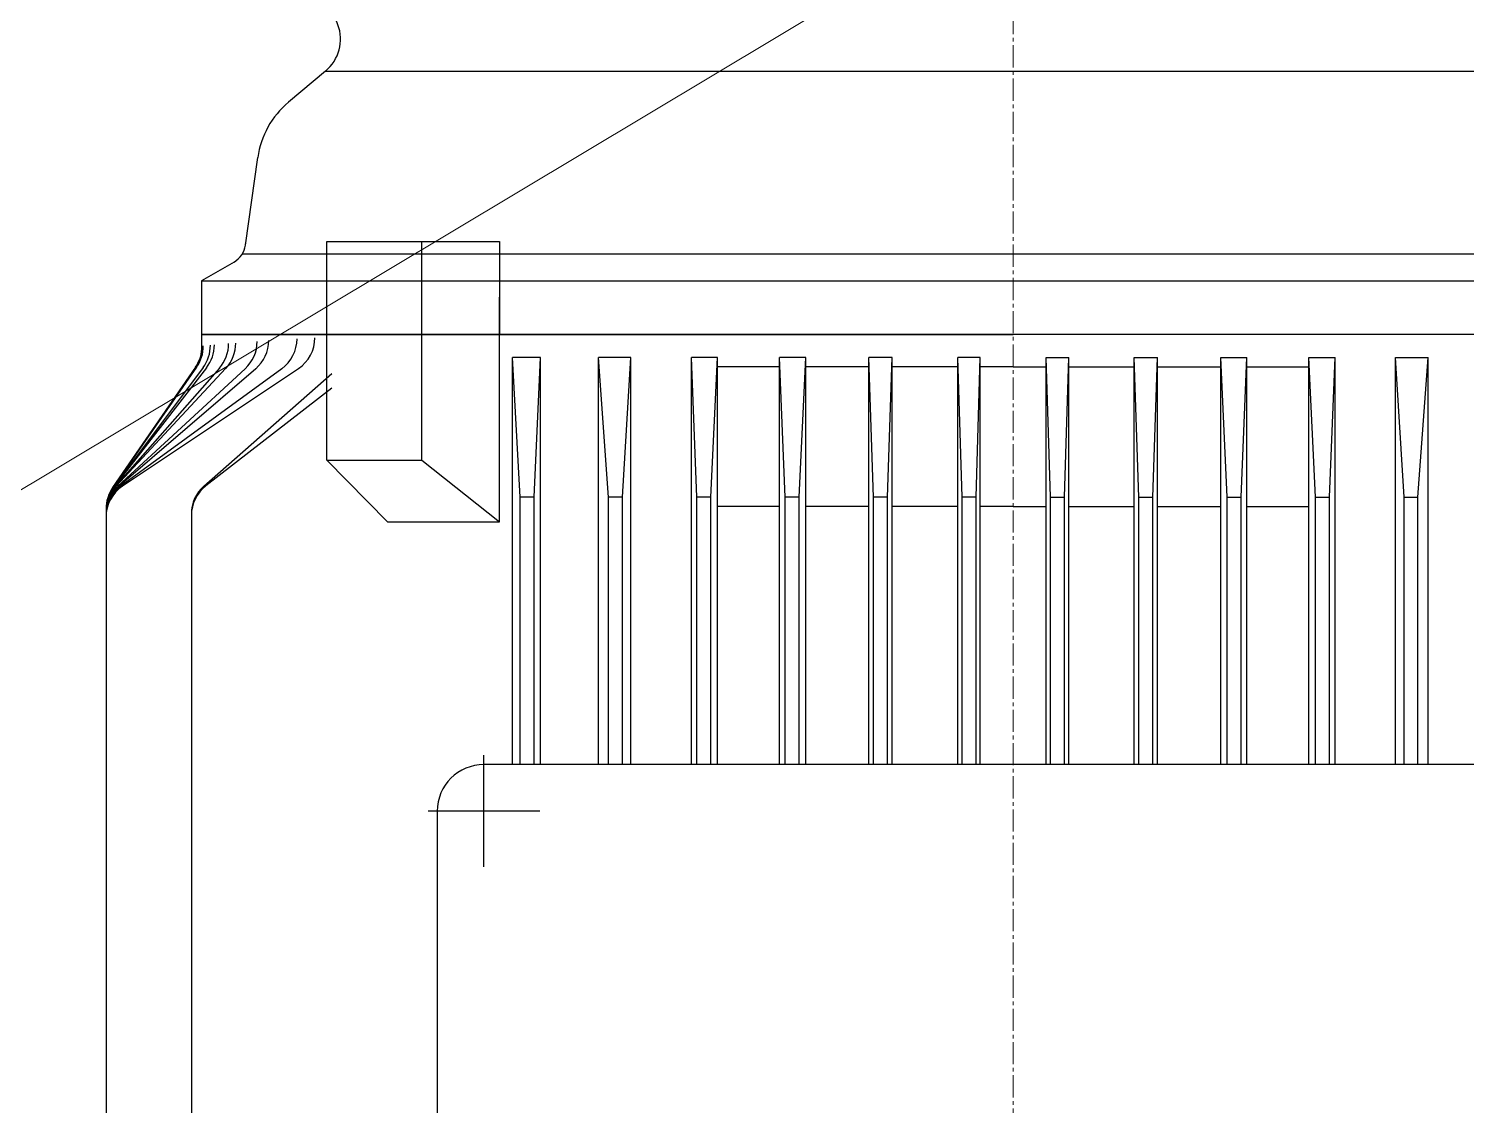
# Model space of a CAD drawing. Header units: inches. Extents: x -375 to 8535, y -477 to 12465.
# Drawn here: x 1437.6 to 1746.6, y 7583.3 to 7814.8 of the extents above; entities that cross this region are included whole.
import ezdxf

# ---------------------------------------------------------------- set-up
doc = ezdxf.new("R2010")
doc.units = ezdxf.units.IN
doc.header["$LTSCALE"] = 5
doc.linetypes.add('CENTER2', pattern=[28.575, 19.05, -3.175, 3.175, -3.175])
doc.layers.add('1轮廓实线层', color=7, linetype='Continuous')
doc.layers.add('图层1', color=1, linetype='CENTER2', lineweight=13)
doc.layers.add('图层4', color=3, linetype='Continuous', lineweight=13)

# ---------------------------------------------------------------- blocks, each defined once
blk = doc.blocks.new('30-37KW')
at = {"layer": '1轮廓实线层', "ltscale": 10}
for p, q in [((-17413.51, 2723.73), (-17421.49, 2717.04)), ((-17413.51, 2723.73), (-17117.89, 2723.73)), ((-17430.74, 2686.31), (-17428.09, 2705.13)), ((-17430.74, 2686.31), (-17430.69, 2686.63)), ((-17413.25, 2640.08), (-17413.25, 2687.13)), ((-17413.25, 2687.13), (-17376.09, 2687.13)), ((-17392.85, 2640.08), (-17392.85, 2687.13)), ((-17376.09, 2687.13), (-17376.09, 2667.13)), ((-17433.19, 2682.68), (-17440.2, 2678.63)), ((-17431.38, 2684.47), (-17100.02, 2684.47)), ((-17440.2, 2678.63), (-17091.2, 2678.63)), ((-17440.2, 2678.63), (-17440.2, 2667.13)), ((-17376.09, 2626.8), (-17376.09, 2675.13)), ((-17091.2, 2667.13), (-17440.2, 2667.13)), ((-17440.2, 2667.13), (-17265.7, 2667.13)), ((-17265.7, 2667.13), (-17440.2, 2667.13)), ((-17440.2, 2667.13), (-17440.2, 2663.11)), ((-17413.25, 2640.08), (-17413.25, 2667.13)), ((-17373.35, 2574.63), (-17373.35, 2662.13)), ((-17367.28, 2662.13), (-17373.35, 2662.13)), ((-17371.7, 2632.13), (-17373.35, 2662.13)), ((-17368.7, 2632.13), (-17367.28, 2662.13)), ((-17367.28, 2574.63), (-17367.28, 2662.13)), ((-17347.89, 2662.13), (-17354.87, 2662.13)), ((-17354.87, 2574.63), (-17354.87, 2662.13)), ((-17352.7, 2632.13), (-17354.87, 2662.13)), ((-17349.7, 2632.13), (-17347.89, 2662.13)), ((-17347.89, 2574.63), (-17347.89, 2662.13)), ((-17334.89, 2574.63), (-17334.89, 2662.13)), ((-17329.26, 2662.13), (-17334.89, 2662.13)), ((-17333.7, 2632.13), (-17334.89, 2662.13)), ((-17330.7, 2632.13), (-17329.26, 2662.13)), ((-17329.26, 2574.63), (-17329.26, 2662.13)), ((-17315.94, 2574.63), (-17315.94, 2662.13)), ((-17310.31, 2662.13), (-17315.94, 2662.13)), ((-17314.7, 2632.13), (-17315.94, 2662.13)), ((-17311.7, 2632.13), (-17310.31, 2662.13)), ((-17310.31, 2574.63), (-17310.31, 2662.13)), ((-17296.74, 2574.63), (-17296.74, 2662.13)), ((-17291.7, 2662.13), (-17296.74, 2662.13)), ((-17295.7, 2632.13), (-17296.74, 2662.13)), ((-17292.7, 2632.13), (-17291.7, 2662.13)), ((-17291.7, 2574.63), (-17291.7, 2662.13)), ((-17277.64, 2574.63), (-17277.64, 2662.13)), ((-17272.78, 2662.13), (-17277.64, 2662.13)), ((-17276.7, 2632.13), (-17277.64, 2662.13)), ((-17273.7, 2632.13), (-17272.78, 2662.13)), ((-17272.78, 2574.63), (-17272.78, 2662.13)), ((-17258.62, 2574.63), (-17258.62, 2662.13)), ((-17257.7, 2632.13), (-17258.62, 2662.13)), ((-17258.62, 2662.13), (-17253.77, 2662.13)), ((-17254.7, 2632.13), (-17253.77, 2662.13)), ((-17253.77, 2574.63), (-17253.77, 2662.13)), ((-17239.7, 2574.63), (-17239.7, 2662.13)), ((-17238.7, 2632.13), (-17239.7, 2662.13)), ((-17239.7, 2662.13), (-17234.66, 2662.13)), ((-17235.7, 2632.13), (-17234.66, 2662.13)), ((-17234.66, 2574.63), (-17234.66, 2662.13)), ((-17221.1, 2574.63), (-17221.1, 2662.13)), ((-17219.7, 2632.13), (-17221.1, 2662.13)), ((-17221.1, 2662.13), (-17215.46, 2662.13)), ((-17216.7, 2632.13), (-17215.46, 2662.13)), ((-17215.46, 2574.63), (-17215.46, 2662.13)), ((-17202.14, 2662.13), (-17196.51, 2662.13)), ((-17202.14, 2574.63), (-17202.14, 2662.13)), ((-17200.7, 2632.13), (-17202.14, 2662.13)), ((-17197.7, 2632.13), (-17196.51, 2662.13)), ((-17196.51, 2574.63), (-17196.51, 2662.13)), ((-17183.52, 2574.63), (-17183.52, 2662.13)), ((-17181.7, 2632.13), (-17183.52, 2662.13)), ((-17183.52, 2662.13), (-17176.53, 2662.13)), ((-17178.7, 2632.13), (-17176.53, 2662.13)), ((-17176.53, 2574.63), (-17176.53, 2662.13)), ((-17441.47, 2660.08), (-17459.29, 2634.18)), ((-17441.23, 2660.07), (-17459.26, 2634.19)), ((-17439.85, 2660), (-17459.11, 2634.26)), ((-17439.1, 2659.96), (-17459.02, 2634.29)), ((-17436.34, 2659.86), (-17458.71, 2634.39)), ((-17434.95, 2659.83), (-17458.56, 2634.43)), ((-17430.8, 2659.75), (-17458.13, 2634.5)), ((-17428.53, 2659.73), (-17457.91, 2634.52)), ((-17422.93, 2659.73), (-17457.42, 2634.53)), ((-17419.36, 2659.75), (-17457.15, 2634.5)), ((-17439.65, 2634.52), (-17412.14, 2658.75)), ((-17315.86, 2660.13), (-17329.26, 2660.13)), ((-17296.74, 2660.13), (-17310.31, 2660.13)), ((-17277.64, 2660.13), (-17291.7, 2660.13)), ((-17265.7, 2660.13), (-17272.78, 2660.13)), ((-17265.7, 2660.13), (-17258.62, 2660.13)), ((-17253.77, 2660.13), (-17239.7, 2660.13)), ((-17234.66, 2660.13), (-17221.1, 2660.13)), ((-17215.54, 2660.13), (-17202.14, 2660.13)), ((-17412.14, 2655.56), (-17439.26, 2634.53)), ((-17413.25, 2640.08), (-17392.85, 2640.08)), ((-17413.25, 2640.08), (-17400.17, 2626.8)), ((-17392.85, 2640.08), (-17376.1, 2626.8)), ((-17460.7, 2629.64), (-17460.7, 2474.63)), ((-17371.7, 2574.63), (-17371.7, 2632.13)), ((-17368.7, 2632.13), (-17371.7, 2632.13)), ((-17368.7, 2574.63), (-17368.7, 2632.13)), ((-17349.7, 2632.13), (-17352.7, 2632.13)), ((-17352.7, 2574.63), (-17352.7, 2632.13)), ((-17349.7, 2574.63), (-17349.7, 2632.13)), ((-17333.7, 2574.63), (-17333.7, 2632.13)), ((-17330.7, 2632.13), (-17333.7, 2632.13)), ((-17330.7, 2574.63), (-17330.7, 2632.13)), ((-17315.86, 2630.13), (-17329.26, 2630.13)), ((-17314.7, 2574.63), (-17314.7, 2632.13)), ((-17311.7, 2632.13), (-17314.7, 2632.13)), ((-17311.7, 2574.63), (-17311.7, 2632.13)), ((-17296.74, 2630.13), (-17310.31, 2630.13)), ((-17295.7, 2574.63), (-17295.7, 2632.13)), ((-17292.7, 2632.13), (-17295.7, 2632.13)), ((-17292.7, 2574.63), (-17292.7, 2632.13)), ((-17277.64, 2630.13), (-17291.7, 2630.13)), ((-17276.7, 2574.63), (-17276.7, 2632.13)), ((-17273.7, 2632.13), (-17276.7, 2632.13)), ((-17273.7, 2574.63), (-17273.7, 2632.13)), ((-17265.7, 2630.13), (-17272.78, 2630.13)), ((-17265.7, 2630.13), (-17258.62, 2630.13)), ((-17257.7, 2574.63), (-17257.7, 2632.13)), ((-17257.7, 2632.13), (-17254.7, 2632.13)), ((-17254.7, 2574.63), (-17254.7, 2632.13)), ((-17253.77, 2630.13), (-17239.7, 2630.13)), ((-17238.7, 2574.63), (-17238.7, 2632.13)), ((-17238.7, 2632.13), (-17235.7, 2632.13)), ((-17235.7, 2574.63), (-17235.7, 2632.13)), ((-17234.66, 2630.13), (-17221.1, 2630.13)), ((-17219.7, 2574.63), (-17219.7, 2632.13)), ((-17219.7, 2632.13), (-17216.7, 2632.13)), ((-17216.7, 2574.63), (-17216.7, 2632.13)), ((-17215.54, 2630.13), (-17202.14, 2630.13)), ((-17200.7, 2574.63), (-17200.7, 2632.13)), ((-17200.7, 2632.13), (-17197.7, 2632.13)), ((-17197.7, 2574.63), (-17197.7, 2632.13)), ((-17181.7, 2574.63), (-17181.7, 2632.13)), ((-17181.7, 2632.13), (-17178.7, 2632.13)), ((-17178.7, 2574.63), (-17178.7, 2632.13)), ((-17442.36, 2628.52), (-17442.36, 2474.63)), ((-17400.17, 2626.8), (-17376.1, 2626.8)), ((-17151.92, 2574.63), (-17379.49, 2574.63)), ((-17389.49, 2564.63), (-17389.49, 2384.63))]:
    blk.add_line(p, q, dxfattribs=at)
at = {"layer": '1轮廓实线层', "ltscale": 20}
for p, q in [((-17379.49, 2552.63), (-17379.49, 2576.63)), ((-17367.49, 2564.63), (-17391.49, 2564.63))]:
    blk.add_line(p, q, dxfattribs=at)
at = {"layer": '1轮廓实线层', "ltscale": 10}
for centre, radius, start, end in [((-17419.3, 2730.63), 9, 310, 90), ((-17409.28, 2702.48), 19, 130, 172), ((-17435.69, 2687.01), 5, 300, 352), ((-17448.06, 2664.62), 8, 325.469, 0), ((-17447.79, 2664.64), 8, 325.123, 0), ((-17446.26, 2664.79), 8, 323.1999, 0), ((-17445.42, 2664.87), 8, 322.1813, 0), ((-17442.35, 2665.14), 8, 318.7075, 0), ((-17440.81, 2665.27), 8, 317.0847, 0), ((-17436.22, 2665.63), 8, 312.729, 0), ((-17433.74, 2665.81), 8, 310.6318, 0), ((-17427.65, 2666.19), 8, 306.157, 0), ((-17423.81, 2666.41), 8, 303.7517, 0), ((-17452.7, 2628.07), 8, 126.157, 180), ((-17452.7, 2628.45), 8, 130.6318, 180), ((-17452.7, 2628.63), 8, 132.729, 180), ((-17452.7, 2627.85), 8, 123.7517, 180), ((-17452.7, 2628.98), 8, 137.0847, 180), ((-17452.7, 2629.11), 8, 138.7075, 180), ((-17452.7, 2629.39), 8, 142.1813, 180), ((-17452.7, 2629.47), 8, 143.1999, 180), ((-17452.7, 2629.62), 8, 145.123, 180), ((-17452.7, 2629.64), 8, 145.469, 180), ((-17434.36, 2628.21), 8, 127.7901, 180), ((-17434.36, 2628.52), 8, 131.3853, 180), ((-17379.49, 2564.63), 10, 90, 180)]:
    blk.add_arc(centre, radius, start, end, dxfattribs=at)
at = {"layer": '图层1', "ltscale": 0.05}
blk.add_line((-17265.7, 2879.3), (-17265.7, 2006.19), dxfattribs=at)

msp = doc.modelspace()

# ---------------------------------------------------------------- linework, layer by layer
at = {"layer": '图层4'}
msp.add_line((1734.2, 7894.36), (547.8, 7183.65), dxfattribs=at)

# ---------------------------------------------------------------- block references
at = {"layer": '1轮廓实线层', "ltscale": 0.5}
msp.add_blockref('30-37KW', (18914.9, 5081.94), dxfattribs=at)

doc.saveas('drawing.dxf')
